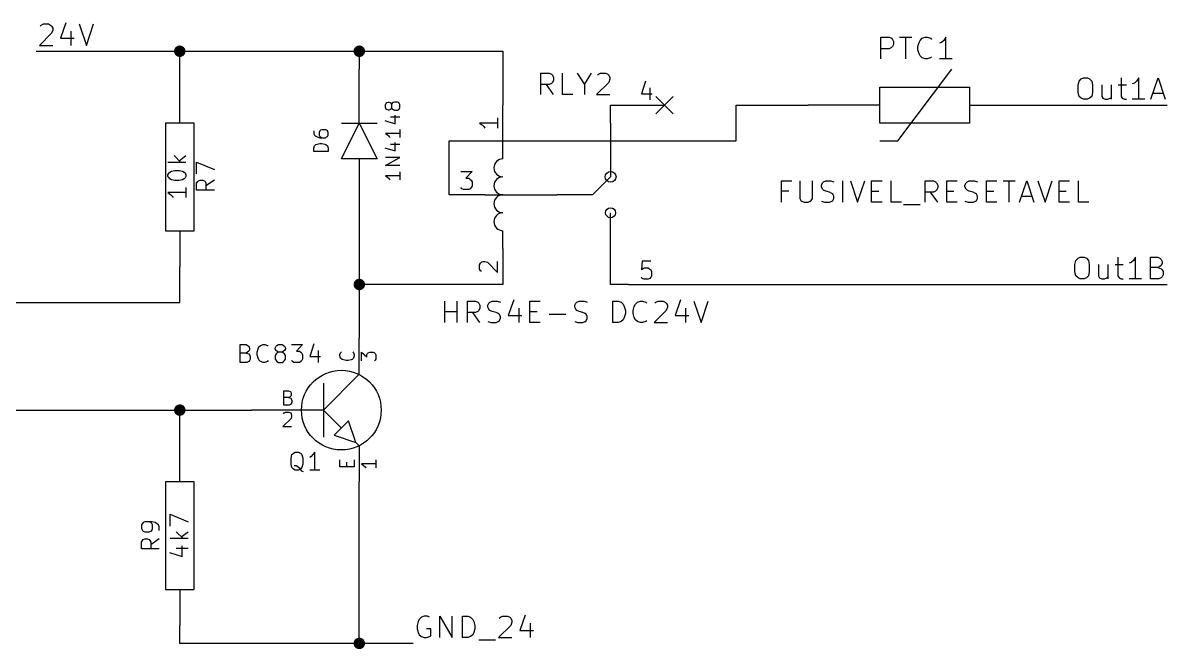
# Model space of a CAD drawing. Extents: x 4000 to 196000, y 4000 to 146000.
# Drawn here: x 94630 to 126500, y 54840 to 72290 of the extents above; entities that cross this region are included whole.
import ezdxf

# ---------------------------------------------------------------- set-up
doc = ezdxf.new("R2010")
doc.units = 0
doc.layers.add('BLACK', color=1, linetype='CONTINUOUS')

msp = doc.modelspace()

# ---------------------------------------------------------------- linework, layer by layer
at = {"layer": 'BLACK'}
for p, q in [((95110, 72200), (95140, 72230)), ((95140, 72230), (95200, 72260)), ((95200, 72260), (95340, 72260)), ((95340, 72260), (95400, 72230)), ((95400, 72230), (95430, 72200)), ((95430, 72200), (95460, 72140)), ((95460, 72090), (95430, 72000)), ((95460, 72140), (95460, 72090)), ((95830, 72290), (95680, 71860)), ((95970, 72060), (95970, 71660)), ((96200, 72260), (96400, 71660)), ((96400, 71660), (96600, 72260)), ((95430, 72000), (95090, 71660)), ((95680, 71860), (96060, 71860)), ((118530, 71290), (118530, 71890)), ((118530, 71890), (118760, 71890)), ((118760, 71890), (118820, 71860)), ((118820, 71860), (118850, 71830)), ((118850, 71830), (118880, 71770)), ((118880, 71770), (118880, 71690)), ((119050, 71890), (119390, 71890)), ((119220, 71290), (119220, 71890)), ((119560, 71630), (119590, 71740)), ((119590, 71740), (119620, 71800)), ((119620, 71800), (119680, 71860)), ((119680, 71860), (119760, 71890)), ((119760, 71890), (119820, 71890)), ((119820, 71890), (119910, 71860)), ((119910, 71860), (119940, 71830)), ((120220, 71740), (120160, 71720)), ((120280, 71800), (120220, 71740)), ((120340, 71890), (120280, 71800)), ((120340, 71290), (120340, 71890)), ((95000, 71500), (108000, 71500)), ((95090, 71660), (95460, 71660)), ((99000, 70500), (99000, 71500)), ((104000, 71500), (104000, 71000)), ((108000, 71500), (108000, 70000)), ((118760, 71570), (118530, 71570)), ((118820, 71600), (118760, 71570)), ((118850, 71630), (118820, 71600)), ((118880, 71690), (118850, 71630)), ((119560, 71540), (119560, 71630)), ((119590, 71430), (119560, 71540)), ((119620, 71370), (119590, 71430)), ((119680, 71320), (119620, 71370)), ((119760, 71290), (119680, 71320)), ((119820, 71290), (119760, 71290)), ((119910, 71320), (119820, 71290)), ((119940, 71340), (119910, 71320)), ((120510, 71290), (120160, 71290)), ((104000, 69500), (104000, 71000)), ((109060, 70290), (109060, 70890)), ((109060, 70890), (109290, 70890)), ((109290, 70890), (109350, 70860)), ((109350, 70860), (109380, 70830)), ((109380, 70830), (109410, 70770)), ((109410, 70770), (109410, 70690)), ((109660, 70290), (109660, 70890)), ((110070, 70890), (110270, 70570)), ((110270, 70570), (110470, 70890)), ((110630, 70830), (110660, 70860)), ((110660, 70860), (110720, 70890)), ((110720, 70890), (110860, 70890)), ((110860, 70890), (110920, 70860)), ((110920, 70860), (110950, 70830)), ((110950, 70830), (110980, 70770)), ((110980, 70770), (110980, 70720)), ((119000, 69000), (120500, 71000)), ((124110, 70730), (124170, 70760)), ((124170, 70760), (124280, 70760)), ((124280, 70760), (124340, 70730)), ((125220, 70760), (125220, 70240)), ((125710, 70760), (125650, 70670)), ((125710, 70160), (125710, 70760)), ((126050, 70160), (126250, 70760)), ((126250, 70760), (126450, 70160)), ((99000, 69500), (99000, 70500)), ((109290, 70570), (109060, 70570)), ((109410, 70290), (109210, 70570)), ((109350, 70600), (109290, 70570)), ((109380, 70630), (109350, 70600)), ((109410, 70690), (109380, 70630)), ((110270, 70570), (110270, 70290)), ((110950, 70630), (110610, 70290)), ((110980, 70720), (110950, 70630)), ((111970, 70670), (111860, 70310)), ((112090, 70480), (112090, 70150)), ((118500, 69500), (118500, 70500)), ((118500, 70500), (121000, 70500)), ((121000, 70500), (121000, 69500)), ((124020, 70560), (124050, 70670)), ((124020, 70360), (124020, 70560)), ((124050, 70670), (124110, 70730)), ((124340, 70730), (124400, 70670)), ((124400, 70670), (124420, 70560)), ((124420, 70560), (124420, 70360)), ((124680, 70560), (124680, 70240)), ((124940, 70560), (124940, 70160)), ((125140, 70560), (125370, 70560)), ((125590, 70610), (125530, 70590)), ((125650, 70670), (125590, 70610)), ((109950, 70290), (109660, 70290)), ((110610, 70290), (110980, 70290)), ((111860, 70310), (112160, 70310)), ((112260, 70240), (112740, 69760)), ((112740, 70240), (112260, 69760)), ((124050, 70240), (124020, 70360)), ((124110, 70190), (124050, 70240)), ((124170, 70160), (124110, 70190)), ((124280, 70160), (124170, 70160)), ((124340, 70190), (124280, 70160)), ((124400, 70240), (124340, 70190)), ((124420, 70360), (124400, 70240)), ((124680, 70240), (124710, 70190)), ((124710, 70190), (124770, 70160)), ((124770, 70160), (124850, 70160)), ((124850, 70160), (124910, 70190)), ((124910, 70190), (124940, 70210)), ((125220, 70240), (125250, 70190)), ((125250, 70190), (125310, 70160)), ((125310, 70160), (125370, 70160)), ((125880, 70160), (125530, 70160)), ((126100, 70330), (126390, 70330)), ((104730, 70010), (104750, 70050)), ((104730, 69930), (104730, 70010)), ((104750, 69890), (104730, 69930)), ((104750, 70050), (104770, 70070)), ((104770, 69880), (104750, 69890)), ((104770, 70070), (104810, 70080)), ((104810, 69860), (104770, 69880)), ((104810, 70080), (104830, 70080)), ((104830, 69860), (104810, 69860)), ((104830, 70080), (104870, 70070)), ((104870, 69880), (104830, 69860)), ((104870, 70070), (104880, 70050)), ((104880, 69890), (104870, 69880)), ((104880, 70050), (104900, 70010)), ((104900, 69930), (104880, 69890)), ((104920, 70050), (104900, 70010)), ((104900, 70010), (104900, 69930)), ((104900, 69930), (104920, 69890)), ((104940, 70070), (104920, 70050)), ((104920, 69890), (104940, 69880)), ((104980, 70080), (104940, 70070)), ((104940, 69880), (104980, 69860)), ((105060, 70080), (104980, 70080)), ((104980, 69860), (105060, 69860)), ((105090, 70070), (105060, 70080)), ((105060, 69860), (105090, 69880)), ((105110, 70050), (105090, 70070)), ((105090, 69880), (105110, 69890)), ((105130, 70010), (105110, 70050)), ((105110, 69890), (105130, 69930)), ((105130, 69930), (105130, 70010)), ((108000, 69000), (108000, 70000)), ((111000, 69500), (111000, 70000)), ((111000, 70000), (111500, 70000)), ((111500, 70000), (112500, 70000)), ((114500, 70000), (116500, 70000)), ((114500, 69000), (114500, 70000)), ((118500, 70000), (116500, 70000)), ((121000, 70000), (123000, 70000)), ((123000, 70000), (126500, 70000)), ((98600, 69500), (98600, 66500)), ((99400, 69500), (98600, 69500)), ((99400, 66500), (99400, 69500)), ((103500, 69500), (104500, 69500)), ((103500, 68500), (104000, 69500)), ((104000, 69500), (104500, 68500)), ((104710, 69570), (105000, 69480)), ((104870, 69670), (105130, 69670)), ((105000, 69480), (105000, 69720)), ((107850, 69500), (107350, 69500)), ((107350, 69500), (107420, 69450)), ((107850, 69640), (107850, 69360)), ((111000, 69500), (111000, 68000)), ((121000, 69500), (118500, 69500)), ((102730, 69280), (102730, 69200)), ((102730, 69200), (102750, 69160)), ((102750, 69160), (102770, 69140)), ((102900, 69280), (102880, 69240)), ((102880, 69240), (102880, 69160)), ((102880, 69160), (102900, 69120)), ((102920, 69300), (102900, 69280)), ((102960, 69310), (102920, 69300)), ((103060, 69310), (102960, 69310)), ((103090, 69300), (103060, 69310)), ((103110, 69280), (103090, 69300)), ((103130, 69240), (103110, 69280)), ((103110, 69120), (103130, 69160)), ((103130, 69160), (103130, 69240)), ((105130, 69210), (104730, 69210)), ((104730, 69210), (104790, 69170)), ((104790, 69170), (104830, 69130)), ((105130, 69320), (105130, 69100)), ((107420, 69450), (107470, 69400)), ((107470, 69400), (107500, 69360)), ((102730, 68800), (102750, 68860)), ((102750, 68860), (102790, 68900)), ((102770, 69140), (102830, 69110)), ((102790, 68900), (102830, 68910)), ((102830, 69110), (102900, 69090)), ((102830, 68910), (102900, 68930)), ((102900, 69120), (102920, 69110)), ((102900, 69090), (103060, 69090)), ((102900, 68930), (102960, 68930)), ((102920, 69110), (102960, 69090)), ((102960, 68930), (103040, 68910)), ((103040, 68910), (103070, 68900)), ((103060, 69090), (103090, 69110)), ((103070, 68900), (103110, 68860)), ((103090, 69110), (103110, 69120)), ((103110, 68860), (103130, 68800)), ((104830, 69130), (104850, 69100)), ((104870, 68910), (105130, 68910)), ((105000, 68720), (105000, 68960)), ((106500, 69000), (114500, 69000)), ((106500, 67500), (106500, 69000)), ((108000, 68500), (108000, 69000)), ((118500, 69000), (119000, 69000)), ((98840, 68590), (99030, 68400)), ((98980, 68450), (99170, 68590)), ((102730, 68710), (102730, 68800)), ((103130, 68710), (102730, 68710)), ((103130, 68800), (103130, 68710)), ((104710, 68810), (105000, 68720)), ((104730, 68320), (105130, 68540)), ((105130, 68540), (104730, 68540)), ((99170, 68400), (98670, 68400)), ((99470, 68080), (99470, 68410)), ((99470, 68410), (99970, 68200)), ((104500, 68500), (103500, 68500)), ((104000, 68500), (104000, 67000)), ((105130, 68320), (104730, 68320)), ((98670, 68060), (98700, 68110)), ((98670, 68010), (98670, 68060)), ((98700, 67970), (98670, 68010)), ((98700, 68110), (98720, 68130)), ((98720, 67940), (98700, 67970)), ((98720, 68130), (98770, 68160)), ((98770, 67920), (98720, 67940)), ((98770, 68160), (98860, 68180)), ((98860, 67900), (98770, 67920)), ((98860, 68180), (98980, 68180)), ((98980, 67900), (98860, 67900)), ((98980, 68180), (99080, 68160)), ((99080, 67920), (98980, 67900)), ((99080, 68160), (99120, 68130)), ((99120, 67940), (99080, 67920)), ((99120, 68130), (99150, 68110)), ((99150, 67970), (99120, 67940)), ((99150, 68110), (99170, 68060)), ((99170, 68010), (99150, 67970)), ((99170, 68060), (99170, 68010)), ((99500, 67870), (99520, 67890)), ((99520, 67890), (99570, 67910)), ((99570, 67910), (99640, 67910)), ((99640, 67910), (99690, 67890)), ((99690, 67890), (99710, 67870)), ((99970, 67910), (99730, 67750)), ((105130, 68030), (104730, 68030)), ((104730, 68030), (104790, 67990)), ((104790, 67990), (104830, 67950)), ((104830, 67950), (104850, 67920)), ((105130, 68140), (105130, 67920)), ((106830, 68150), (107140, 68150)), ((107140, 68150), (106970, 67960)), ((106970, 67960), (107050, 67960)), ((107050, 67960), (107090, 67930)), ((107090, 67930), (107120, 67910)), ((107120, 67910), (107140, 67860)), ((110500, 67500), (111000, 68000)), ((115760, 67290), (115760, 67890)), ((115760, 67890), (116050, 67890)), ((116270, 67890), (116270, 67400)), ((116620, 67400), (116620, 67890)), ((116930, 67860), (116990, 67890)), ((116990, 67890), (117130, 67890)), ((117130, 67890), (117220, 67860)), ((117470, 67290), (117470, 67890)), ((117680, 67890), (117880, 67290)), ((117880, 67290), (118080, 67890)), ((118270, 67290), (118270, 67890)), ((118270, 67890), (118560, 67890)), ((118810, 67290), (118810, 67890)), ((119760, 67290), (119760, 67890)), ((119760, 67890), (119990, 67890)), ((119990, 67890), (120050, 67860)), ((120360, 67290), (120360, 67890)), ((120360, 67890), (120650, 67890)), ((120930, 67860), (120990, 67890)), ((120990, 67890), (121130, 67890)), ((121130, 67890), (121220, 67860)), ((121470, 67290), (121470, 67890)), ((121470, 67890), (121760, 67890)), ((121930, 67890), (122270, 67890)), ((122100, 67290), (122100, 67890)), ((122390, 67290), (122590, 67890)), ((122590, 67890), (122790, 67290)), ((122900, 67890), (123100, 67290)), ((123100, 67290), (123300, 67890)), ((123490, 67290), (123490, 67890)), ((123490, 67890), (123780, 67890)), ((124030, 67290), (124030, 67890)), ((99170, 67700), (99170, 67420)), ((99470, 67820), (99500, 67870)), ((99470, 67630), (99470, 67820)), ((99970, 67630), (99470, 67630)), ((99710, 67870), (99730, 67820)), ((99730, 67820), (99730, 67630)), ((106860, 67670), (106830, 67700)), ((106900, 67650), (106860, 67670)), ((107050, 67650), (106900, 67650)), ((107090, 67670), (107050, 67650)), ((107120, 67700), (107090, 67670)), ((107140, 67740), (107120, 67700)), ((107140, 67860), (107140, 67740)), ((115960, 67600), (115760, 67600)), ((116870, 67770), (116900, 67830)), ((116870, 67720), (116870, 67770)), ((116900, 67660), (116870, 67720)), ((116900, 67830), (116930, 67860)), ((116930, 67630), (116900, 67660)), ((116990, 67600), (116930, 67630)), ((117100, 67570), (116990, 67600)), ((117160, 67540), (117100, 67570)), ((118270, 67600), (118470, 67600)), ((119990, 67570), (119760, 67570)), ((120110, 67290), (119910, 67570)), ((120050, 67600), (119990, 67570)), ((120050, 67860), (120080, 67830)), ((120080, 67630), (120050, 67600)), ((120080, 67830), (120110, 67770)), ((120110, 67690), (120080, 67630)), ((120110, 67770), (120110, 67690)), ((120360, 67600), (120560, 67600)), ((120870, 67770), (120900, 67830)), ((120870, 67720), (120870, 67770)), ((120900, 67660), (120870, 67720)), ((120900, 67830), (120930, 67860)), ((120930, 67630), (120900, 67660)), ((120990, 67600), (120930, 67630)), ((121100, 67570), (120990, 67600)), ((121160, 67540), (121100, 67570)), ((121470, 67600), (121670, 67600)), ((123490, 67600), (123690, 67600)), ((99170, 67560), (98670, 67560)), ((98670, 67560), (98740, 67510)), ((98740, 67510), (98790, 67460)), ((98790, 67460), (98820, 67420)), ((107500, 67500), (106500, 67500)), ((107500, 67500), (109500, 67500)), ((110500, 67500), (109500, 67500)), ((116270, 67400), (116300, 67340)), ((116300, 67340), (116330, 67320)), ((116330, 67320), (116390, 67290)), ((116390, 67290), (116500, 67290)), ((116500, 67290), (116560, 67320)), ((116560, 67320), (116590, 67340)), ((116590, 67340), (116620, 67400)), ((116870, 67320), (116960, 67290)), ((116960, 67290), (117100, 67290)), ((117100, 67290), (117160, 67320)), ((117190, 67520), (117160, 67540)), ((117160, 67320), (117190, 67340)), ((117220, 67460), (117190, 67520)), ((117190, 67340), (117220, 67400)), ((117220, 67400), (117220, 67460)), ((118560, 67290), (118270, 67290)), ((119100, 67290), (118810, 67290)), ((120650, 67290), (120360, 67290)), ((120870, 67320), (120960, 67290)), ((120960, 67290), (121100, 67290)), ((121100, 67290), (121160, 67320)), ((121190, 67520), (121160, 67540)), ((121160, 67320), (121190, 67340)), ((121220, 67460), (121190, 67520)), ((121190, 67340), (121220, 67400)), ((121220, 67400), (121220, 67460)), ((121760, 67290), (121470, 67290)), ((122440, 67460), (122730, 67460)), ((123780, 67290), (123490, 67290)), ((124320, 67290), (124030, 67290)), ((104000, 67000), (104000, 63500)), ((111000, 65000), (111000, 67000)), ((119160, 67230), (119620, 67230)), ((98600, 66500), (99400, 66500)), ((99000, 66500), (99000, 65500)), ((108000, 66000), (108000, 66500)), ((108000, 66000), (108000, 65000)), ((123930, 65560), (123960, 65670)), ((123960, 65670), (124020, 65730)), ((124020, 65730), (124080, 65760)), ((124080, 65760), (124190, 65760)), ((124190, 65760), (124250, 65730)), ((124250, 65730), (124310, 65670)), ((124310, 65670), (124330, 65560)), ((125130, 65760), (125130, 65240)), ((125560, 65670), (125500, 65610)), ((125620, 65760), (125560, 65670)), ((125620, 65160), (125620, 65760)), ((126040, 65160), (126040, 65760)), ((126040, 65760), (126240, 65760)), ((126240, 65760), (126300, 65730)), ((126300, 65730), (126330, 65700)), ((126330, 65700), (126360, 65640)), ((99000, 64500), (99000, 65500)), ((107350, 65550), (107380, 65590)), ((107350, 65430), (107350, 65550)), ((107380, 65380), (107350, 65430)), ((107380, 65590), (107400, 65620)), ((107400, 65360), (107380, 65380)), ((107400, 65620), (107450, 65640)), ((107450, 65640), (107500, 65640)), ((107500, 65640), (107570, 65620)), ((107570, 65620), (107850, 65330)), ((107850, 65330), (107850, 65640)), ((111880, 65650), (111860, 65410)), ((111860, 65410), (111880, 65430)), ((112120, 65650), (111880, 65650)), ((111880, 65430), (111930, 65460)), ((111930, 65460), (112050, 65460)), ((112050, 65460), (112090, 65430)), ((112090, 65430), (112120, 65410)), ((112120, 65410), (112140, 65360)), ((112140, 65360), (112140, 65240)), ((123930, 65360), (123930, 65560)), ((123960, 65240), (123930, 65360)), ((124330, 65360), (124310, 65240)), ((124330, 65560), (124330, 65360)), ((124590, 65560), (124590, 65240)), ((124850, 65560), (124850, 65160)), ((125050, 65560), (125280, 65560)), ((125500, 65610), (125440, 65590)), ((126240, 65470), (126040, 65470)), ((126300, 65500), (126240, 65470)), ((126240, 65470), (126330, 65440)), ((126330, 65530), (126300, 65500)), ((126360, 65590), (126330, 65530)), ((126330, 65440), (126360, 65410)), ((126360, 65640), (126360, 65590)), ((126360, 65410), (126390, 65360)), ((126390, 65360), (126390, 65270)), ((111880, 65170), (111860, 65200)), ((111930, 65150), (111880, 65170)), ((112050, 65150), (111930, 65150)), ((112090, 65170), (112050, 65150)), ((112120, 65200), (112090, 65170)), ((112140, 65240), (112120, 65200)), ((124020, 65190), (123960, 65240)), ((124080, 65160), (124020, 65190)), ((124190, 65160), (124080, 65160)), ((124250, 65190), (124190, 65160)), ((124310, 65240), (124250, 65190)), ((124590, 65240), (124620, 65190)), ((124620, 65190), (124680, 65160)), ((124680, 65160), (124760, 65160)), ((124760, 65160), (124820, 65190)), ((124820, 65190), (124850, 65210)), ((125130, 65240), (125160, 65190)), ((125160, 65190), (125220, 65160)), ((125220, 65160), (125280, 65160)), ((125790, 65160), (125440, 65160)), ((126270, 65160), (126040, 65160)), ((126330, 65190), (126270, 65160)), ((126360, 65210), (126330, 65190)), ((126390, 65270), (126360, 65210)), ((108000, 65000), (104000, 65000)), ((111500, 65000), (111000, 65000)), ((111500, 65000), (112500, 65000)), ((112500, 65000), (126500, 65000)), ((94000, 64500), (99000, 64500)), ((106380, 63940), (106380, 64540)), ((106730, 63940), (106730, 64540)), ((107010, 63940), (107010, 64540)), ((107010, 64540), (107240, 64540)), ((107240, 64540), (107300, 64510)), ((107300, 64510), (107330, 64480)), ((107330, 64480), (107360, 64420)), ((107360, 64420), (107360, 64340)), ((107580, 64420), (107610, 64480)), ((107580, 64370), (107580, 64420)), ((107610, 64480), (107640, 64510)), ((107640, 64510), (107700, 64540)), ((107700, 64540), (107840, 64540)), ((107840, 64540), (107930, 64510)), ((108300, 64570), (108150, 64140)), ((108750, 63940), (108750, 64540)), ((108750, 64540), (109040, 64540)), ((110000, 64420), (110030, 64480)), ((110000, 64370), (110000, 64420)), ((110030, 64480), (110060, 64510)), ((110060, 64510), (110120, 64540)), ((110120, 64540), (110260, 64540)), ((110260, 64540), (110350, 64510)), ((111060, 63940), (111060, 64540)), ((111060, 64540), (111210, 64540)), ((111210, 64540), (111290, 64510)), ((111290, 64510), (111350, 64450)), ((111350, 64450), (111380, 64390)), ((111380, 64390), (111410, 64280)), ((111630, 64280), (111660, 64390)), ((111660, 64390), (111690, 64450)), ((111690, 64450), (111750, 64510)), ((111750, 64510), (111830, 64540)), ((111830, 64540), (111890, 64540)), ((111890, 64540), (111980, 64510)), ((111980, 64510), (112010, 64480)), ((112230, 64480), (112260, 64510)), ((112260, 64510), (112320, 64540)), ((112320, 64540), (112460, 64540)), ((112460, 64540), (112520, 64510)), ((112520, 64510), (112550, 64480)), ((112550, 64480), (112580, 64420)), ((112580, 64420), (112580, 64370)), ((112950, 64570), (112800, 64140)), ((113320, 64540), (113520, 63940)), ((113520, 63940), (113720, 64540)), ((106380, 64250), (106730, 64250)), ((107240, 64220), (107010, 64220)), ((107360, 63940), (107160, 64220)), ((107300, 64250), (107240, 64220)), ((107330, 64280), (107300, 64250)), ((107360, 64340), (107330, 64280)), ((107610, 64310), (107580, 64370)), ((107640, 64280), (107610, 64310)), ((107700, 64250), (107640, 64280)), ((107810, 64220), (107700, 64250)), ((107870, 64190), (107810, 64220)), ((107900, 64170), (107870, 64190)), ((107930, 64110), (107900, 64170)), ((107930, 64050), (107930, 64110)), ((108150, 64140), (108530, 64140)), ((108440, 64340), (108440, 63940)), ((108750, 64250), (108950, 64250)), ((109290, 64170), (109750, 64170)), ((110030, 64310), (110000, 64370)), ((110060, 64280), (110030, 64310)), ((110120, 64250), (110060, 64280)), ((110230, 64220), (110120, 64250)), ((110290, 64190), (110230, 64220)), ((110320, 64170), (110290, 64190)), ((110350, 64110), (110320, 64170)), ((110350, 64050), (110350, 64110)), ((111380, 64080), (111350, 64020)), ((111410, 64190), (111380, 64080)), ((111410, 64280), (111410, 64190)), ((111630, 64190), (111630, 64280)), ((111660, 64080), (111630, 64190)), ((111690, 64020), (111660, 64080)), ((112550, 64280), (112210, 63940)), ((112580, 64370), (112550, 64280)), ((112800, 64140), (113180, 64140)), ((113090, 64340), (113090, 63940)), ((107580, 63970), (107670, 63940)), ((107670, 63940), (107810, 63940)), ((107810, 63940), (107870, 63970)), ((107870, 63970), (107900, 63990)), ((107900, 63990), (107930, 64050)), ((109040, 63940), (108750, 63940)), ((110000, 63970), (110090, 63940)), ((110090, 63940), (110230, 63940)), ((110230, 63940), (110290, 63970)), ((110290, 63970), (110320, 63990)), ((110320, 63990), (110350, 64050)), ((111210, 63940), (111060, 63940)), ((111290, 63970), (111210, 63940)), ((111350, 64020), (111290, 63970)), ((111750, 63970), (111690, 64020)), ((111830, 63940), (111750, 63970)), ((111890, 63940), (111830, 63940)), ((111980, 63970), (111890, 63940)), ((112010, 63990), (111980, 63970)), ((112210, 63940), (112580, 63940)), ((104000, 62500), (104000, 63500)), ((100680, 62830), (100680, 63330)), ((100680, 63330), (100850, 63330)), ((100850, 63330), (100890, 63300)), ((100890, 63110), (100850, 63090)), ((100890, 63300), (100920, 63280)), ((100920, 63140), (100890, 63110)), ((100920, 63280), (100940, 63230)), ((100940, 63180), (100920, 63140)), ((100940, 63230), (100940, 63180)), ((101160, 63110), (101180, 63210)), ((101160, 63040), (101160, 63110)), ((101180, 63210), (101200, 63260)), ((101200, 63260), (101250, 63300)), ((101250, 63300), (101320, 63330)), ((101320, 63330), (101370, 63330)), ((101370, 63330), (101440, 63300)), ((101440, 63300), (101460, 63280)), ((101660, 63230), (101680, 63280)), ((101660, 63210), (101660, 63230)), ((101680, 63160), (101660, 63210)), ((101680, 63280), (101700, 63300)), ((101700, 63140), (101680, 63160)), ((101700, 63300), (101750, 63330)), ((101750, 63110), (101700, 63140)), ((101750, 63110), (101700, 63090)), ((101750, 63330), (101850, 63330)), ((101850, 63110), (101750, 63110)), ((101850, 63330), (101890, 63300)), ((101890, 63140), (101850, 63110)), ((101890, 63090), (101850, 63110)), ((101890, 63300), (101920, 63280)), ((101920, 63160), (101890, 63140)), ((101920, 63280), (101940, 63230)), ((101940, 63210), (101920, 63160)), ((101940, 63230), (101940, 63210)), ((102110, 63330), (102420, 63330)), ((102420, 63330), (102250, 63140)), ((102250, 63140), (102330, 63140)), ((102330, 63140), (102370, 63110)), ((102370, 63110), (102400, 63090)), ((102730, 63350), (102620, 62990)), ((102850, 63160), (102850, 62830)), ((103480, 63100), (103500, 63120)), ((103820, 63120), (103840, 63100)), ((104060, 62870), (104060, 63110)), ((104060, 63110), (104210, 62980)), ((104250, 63100), (104290, 63110)), ((104290, 63110), (104390, 63110)), ((104390, 63110), (104420, 63100)), ((100850, 63090), (100680, 63090)), ((100870, 62830), (100680, 62830)), ((100850, 63090), (100920, 63070)), ((100920, 62850), (100870, 62830)), ((100920, 63070), (100940, 63040)), ((100940, 62880), (100920, 62850)), ((100940, 63040), (100960, 62990)), ((100960, 62920), (100940, 62880)), ((100960, 62990), (100960, 62920)), ((101180, 62950), (101160, 63040)), ((101200, 62900), (101180, 62950)), ((101250, 62850), (101200, 62900)), ((101320, 62830), (101250, 62850)), ((101370, 62830), (101320, 62830)), ((101440, 62850), (101370, 62830)), ((101460, 62880), (101440, 62850)), ((101680, 63070), (101660, 63020)), ((101660, 63020), (101660, 62920)), ((101660, 62920), (101680, 62880)), ((101700, 63090), (101680, 63070)), ((101680, 62880), (101700, 62850)), ((101700, 62850), (101750, 62830)), ((101750, 62830), (101850, 62830)), ((101850, 62830), (101890, 62850)), ((101920, 63070), (101890, 63090)), ((101890, 62850), (101920, 62880)), ((101940, 63020), (101920, 63070)), ((101920, 62880), (101940, 62920)), ((101940, 62920), (101940, 63020)), ((102140, 62850), (102110, 62880)), ((102180, 62830), (102140, 62850)), ((102330, 62830), (102180, 62830)), ((102370, 62850), (102330, 62830)), ((102400, 62880), (102370, 62850)), ((102400, 63090), (102420, 63040)), ((102420, 62920), (102400, 62880)), ((102420, 63040), (102420, 62920)), ((102620, 62990), (102920, 62990)), ((103460, 63050), (103480, 63100)), ((103460, 63010), (103460, 63050)), ((103480, 62950), (103460, 63010)), ((103520, 62910), (103480, 62950)), ((103560, 62900), (103520, 62910)), ((103630, 62880), (103560, 62900)), ((103690, 62880), (103630, 62880)), ((103770, 62900), (103690, 62880)), ((103800, 62910), (103770, 62900)), ((103840, 62950), (103800, 62910)), ((103840, 63100), (103860, 63050)), ((103860, 63010), (103840, 62950)), ((103860, 63050), (103860, 63010)), ((104210, 63040), (104230, 63080)), ((104210, 62980), (104210, 63040)), ((104230, 63080), (104250, 63100)), ((104420, 63100), (104440, 63080)), ((104440, 62890), (104420, 62870)), ((104440, 63080), (104460, 63040)), ((104460, 62920), (104440, 62890)), ((104460, 63040), (104460, 62920)), ((103000, 61500), (104000, 62500)), ((103000, 62250), (103000, 60750)), ((101900, 61640), (101900, 62040)), ((101900, 62040), (102030, 62040)), ((102030, 61850), (101900, 61850)), ((102030, 62040), (102070, 62020)), ((102070, 61870), (102030, 61850)), ((102030, 61850), (102090, 61830)), ((102070, 62020), (102090, 62000)), ((102090, 61890), (102070, 61870)), ((102090, 62000), (102100, 61960)), ((102100, 61920), (102090, 61890)), ((102090, 61830), (102100, 61810)), ((102100, 61960), (102100, 61920)), ((102050, 61640), (101900, 61640)), ((102090, 61660), (102050, 61640)), ((102100, 61680), (102090, 61660)), ((102100, 61810), (102120, 61770)), ((102120, 61710), (102100, 61680)), ((102120, 61770), (102120, 61710)), ((94000, 61500), (101000, 61500)), ((99000, 60500), (99000, 61500)), ((103000, 61500), (101000, 61500)), ((102100, 61270), (101870, 61040)), ((101890, 61400), (101910, 61420)), ((101910, 61420), (101940, 61440)), ((101940, 61440), (102040, 61440)), ((102040, 61440), (102080, 61420)), ((102080, 61420), (102100, 61400)), ((102100, 61400), (102110, 61360)), ((102110, 61320), (102100, 61270)), ((102110, 61360), (102110, 61320)), ((103500, 61000), (103000, 61500)), ((103700, 61200), (103300, 60800)), ((103900, 60600), (103700, 61200)), ((101870, 61040), (102110, 61040)), ((103300, 60800), (103900, 60600)), ((103900, 60600), (104000, 60500)), ((99000, 59500), (99000, 60500)), ((102100, 60160), (102120, 60260)), ((102120, 60260), (102170, 60300)), ((102170, 60300), (102210, 60330)), ((102210, 60330), (102310, 60330)), ((102310, 60330), (102360, 60300)), ((102360, 60300), (102400, 60260)), ((102400, 60260), (102430, 60160)), ((102710, 60260), (102660, 60210)), ((102760, 60330), (102710, 60260)), ((102760, 59830), (102760, 60330)), ((104000, 60500), (104000, 59500)), ((102100, 59990), (102100, 60160)), ((102120, 59900), (102100, 59990)), ((102240, 59950), (102190, 59950)), ((102290, 59920), (102240, 59950)), ((102360, 59850), (102290, 59920)), ((102430, 59990), (102400, 59900)), ((102430, 60160), (102430, 59990)), ((102660, 60210), (102620, 60180)), ((103460, 59920), (103460, 60110)), ((103860, 59920), (103460, 59920)), ((103650, 59920), (103650, 60050)), ((103860, 60110), (103860, 59920)), ((104460, 60000), (104060, 60000)), ((104060, 60000), (104120, 59960)), ((104120, 59960), (104160, 59920)), ((104160, 59920), (104180, 59890)), ((104460, 60110), (104460, 59890)), ((102170, 59850), (102120, 59900)), ((102210, 59830), (102170, 59850)), ((102310, 59830), (102210, 59830)), ((102360, 59850), (102310, 59830)), ((102400, 59900), (102360, 59850)), ((102400, 59800), (102360, 59850)), ((102450, 59780), (102400, 59800)), ((102900, 59830), (102620, 59830)), ((99400, 59500), (98600, 59500)), ((98600, 59500), (98600, 56500)), ((99400, 56500), (99400, 59500)), ((104000, 55000), (104000, 59500)), ((97960, 58340), (97930, 58300)), ((97980, 58370), (97960, 58340)), ((98030, 58390), (97980, 58370)), ((98220, 58390), (98030, 58390)), ((98190, 58370), (98150, 58390)), ((98220, 58340), (98190, 58370)), ((98310, 58370), (98220, 58390)), ((98240, 58300), (98220, 58340)), ((98380, 58320), (98310, 58370)), ((98730, 58270), (98730, 58600)), ((98730, 58600), (99230, 58390)), ((97930, 58300), (97930, 58200)), ((97930, 58200), (97960, 58150)), ((97960, 58150), (97980, 58130)), ((97980, 58130), (98030, 58110)), ((98030, 58110), (98150, 58110)), ((98150, 58110), (98190, 58130)), ((98190, 58130), (98220, 58150)), ((98220, 58150), (98240, 58200)), ((98240, 58200), (98240, 58300)), ((98410, 58300), (98380, 58320)), ((98430, 58250), (98410, 58300)), ((98430, 58150), (98430, 58250)), ((98900, 58110), (99090, 57920)), ((99040, 57970), (99230, 58110)), ((97930, 57820), (97960, 57870)), ((97930, 57630), (97930, 57820)), ((97960, 57870), (97980, 57890)), ((97980, 57890), (98030, 57910)), ((98030, 57910), (98100, 57910)), ((98100, 57910), (98150, 57890)), ((98150, 57890), (98170, 57870)), ((98170, 57870), (98190, 57820)), ((98430, 57910), (98190, 57750)), ((98190, 57820), (98190, 57630)), ((99230, 57920), (98730, 57920)), ((99070, 57420), (99070, 57720)), ((98430, 57630), (97930, 57630)), ((98710, 57530), (99070, 57420)), ((98900, 57650), (99230, 57650)), ((98600, 56500), (99400, 56500)), ((99000, 56500), (99000, 55500)), ((108620, 55790), (108470, 55360)), ((99000, 55000), (99000, 55500)), ((105640, 55610), (105610, 55500)), ((105610, 55500), (105610, 55410)), ((105670, 55670), (105640, 55610)), ((105730, 55730), (105670, 55670)), ((105810, 55760), (105730, 55730)), ((105900, 55760), (105810, 55760)), ((105960, 55730), (105900, 55760)), ((106240, 55160), (106240, 55760)), ((106240, 55760), (106590, 55160)), ((106590, 55160), (106590, 55760)), ((106870, 55160), (106870, 55760)), ((106870, 55760), (107020, 55760)), ((107020, 55760), (107100, 55730)), ((107100, 55730), (107160, 55670)), ((107160, 55670), (107190, 55610)), ((107190, 55610), (107220, 55500)), ((107220, 55500), (107220, 55410)), ((108220, 55500), (107880, 55160)), ((107900, 55700), (107930, 55730)), ((107930, 55730), (107990, 55760)), ((107990, 55760), (108130, 55760)), ((108130, 55760), (108190, 55730)), ((108190, 55730), (108220, 55700)), ((108220, 55700), (108250, 55640)), ((108250, 55590), (108220, 55500)), ((108250, 55640), (108250, 55590)), ((108760, 55560), (108760, 55160)), ((105610, 55410), (105640, 55300)), ((105640, 55300), (105670, 55240)), ((105670, 55240), (105730, 55190)), ((105730, 55190), (105810, 55160)), ((105810, 55160), (105870, 55160)), ((105990, 55410), (105870, 55410)), ((105870, 55160), (105960, 55190)), ((105960, 55190), (105990, 55210)), ((105990, 55210), (105990, 55410)), ((107020, 55160), (106870, 55160)), ((107100, 55190), (107020, 55160)), ((107160, 55240), (107100, 55190)), ((107190, 55300), (107160, 55240)), ((107220, 55410), (107190, 55300)), ((107880, 55160), (108250, 55160)), ((108470, 55360), (108850, 55360)), ((105500, 55000), (99000, 55000)), ((107330, 55100), (107790, 55100))]:
    msp.add_line(p, q, dxfattribs=at)
at = {"layer": 'BLACK', "const_width": 160}
for points in [[(98920, 71500, 1), (99080, 71500, 1)], [(103920, 71500, 1), (104080, 71500, 1)], [(103920, 65000, 1), (104080, 65000, 1)], [(98920, 61500, 1), (99080, 61500, 1)], [(103920, 55000, 1), (104080, 55000, 1)]]:
    msp.add_lwpolyline(points, format="xyb", close=True, dxfattribs=at)
at = {"layer": 'BLACK'}
for centre, radius in [((111000, 68000), 150), ((111000, 67000), 140), ((103500, 61500), 1110)]:
    msp.add_circle(centre, radius, dxfattribs=at)
for centre in [(108000, 68250), (108000, 67750), (108000, 67250), (108000, 66750)]:
    msp.add_arc(centre, 250, -270, -90, dxfattribs=at)

doc.saveas('drawing.dxf')
